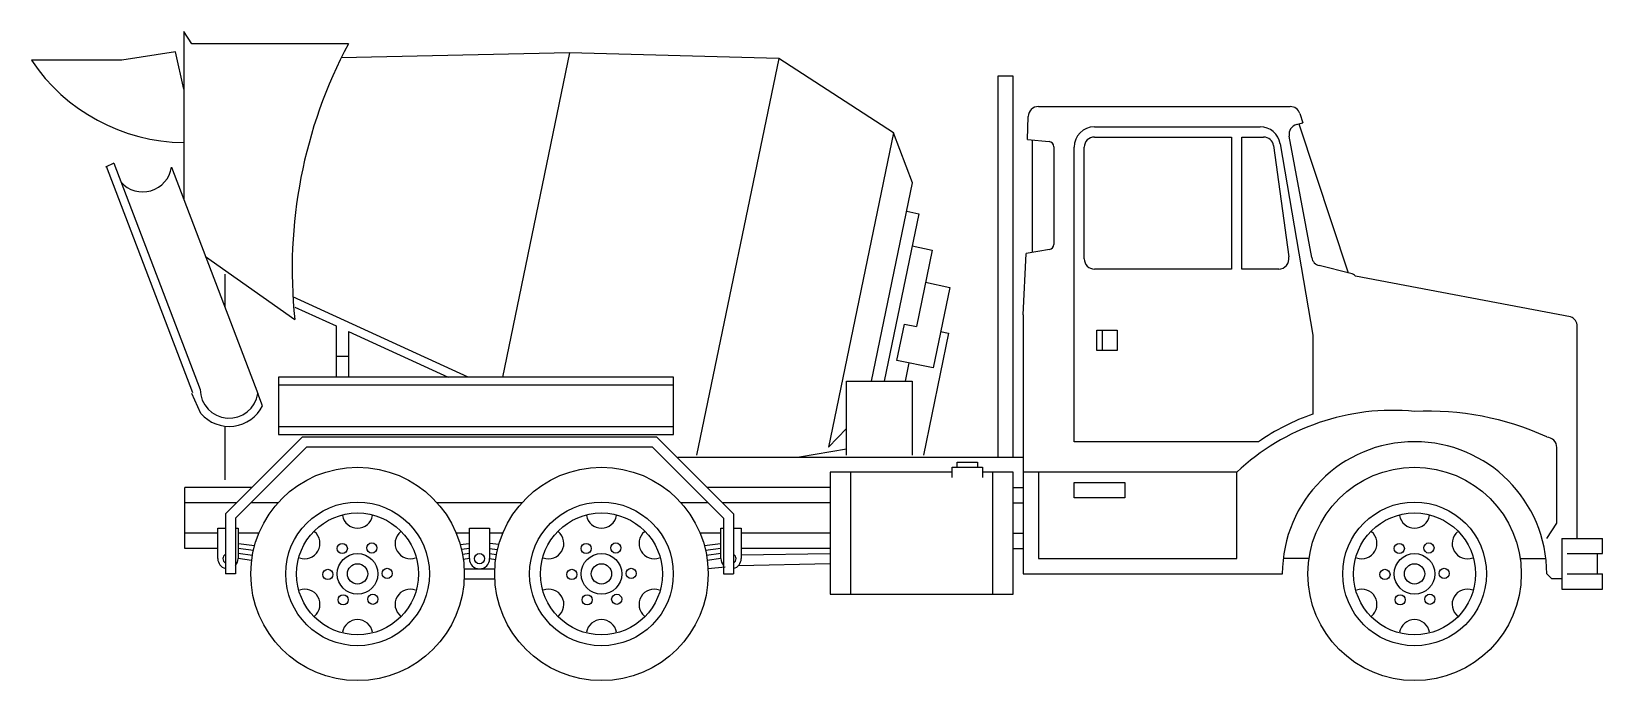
# Model space of a CAD drawing. Header units: millimetres. Extents: x -3105.03 to -3098.85, y 1843.72 to 1846.28.
import ezdxf

# ---------------------------------------------------------------- set-up
doc = ezdxf.new("R2010")
doc.units = ezdxf.units.MM
doc.header["$LTSCALE"] = 10
doc.layers.add('Veículos', color=2, linetype='Continuous')

msp = doc.modelspace()

# ---------------------------------------------------------------- linework, layer by layer
at = {"layer": 'Veículos'}
for p, q in [((-3104.3981, 1846.2322), (-3104.4305, 1846.2808)), ((-3104.4305, 1846.2808), (-3104.4305, 1845.6189)), ((-3104.4629, 1846.1998), (-3104.6735, 1846.1674)), ((-3104.4305, 1846.054), (-3104.4629, 1846.1998)), ((-3103.7825, 1846.2322), (-3104.3981, 1846.2322)), ((-3102.9117, 1846.1959), (-3103.8107, 1846.1771)), ((-3102.9117, 1846.1959), (-3103.1765, 1844.92)), ((-3102.089, 1846.1741), (-3102.9117, 1846.1959)), ((-3104.6735, 1846.1674), (-3105.0299, 1846.1674)), ((-3102.089, 1846.1741), (-3102.4131, 1844.6122)), ((-3101.6367, 1845.8817), (-3102.089, 1846.1741)), ((-3101.2265, 1846.105), (-3101.2265, 1844.605)), ((-3101.1665, 1846.105), (-3101.2265, 1846.105)), ((-3101.1665, 1844.605), (-3101.1665, 1846.105)), ((-3101.1094, 1845.8553), (-3101.107, 1845.946)), ((-3101.0671, 1845.985), (-3100.0756, 1845.985)), ((-3100.0376, 1845.9574), (-3100.0257, 1845.921)), ((-3101.6367, 1845.8817), (-3101.8935, 1844.6444)), ((-3101.5619, 1845.6842), (-3101.6367, 1845.8817)), ((-3100.8465, 1845.905), (-3100.194, 1845.905)), ((-3100.0505, 1845.9145), (-3100.0257, 1845.921)), ((-3100.0425, 1845.9166), (-3099.848, 1845.3304)), ((-3101.1094, 1845.8553), (-3101.0246, 1845.8468)), ((-3101.0919, 1845.8535), (-3101.0919, 1845.4101)), ((-3101.0065, 1845.8269), (-3101.0065, 1845.4418)), ((-3100.9265, 1844.665), (-3100.9265, 1845.825)), ((-3100.8865, 1845.385), (-3100.8865, 1845.825)), ((-3100.8465, 1845.865), (-3100.3065, 1845.865)), ((-3100.3065, 1845.865), (-3100.3065, 1845.345)), ((-3100.2665, 1845.345), (-3100.2665, 1845.865)), ((-3100.2665, 1845.865), (-3100.1808, 1845.865)), ((-3100.1413, 1845.8312), (-3100.0818, 1845.3928)), ((-3100.1152, 1845.8385), (-3099.9865, 1845.085)), ((-3099.9913, 1845.3902), (-3100.0797, 1845.8684)), ((-3104.7059, 1845.7624), (-3104.7383, 1845.7462)), ((-3104.7362, 1845.7508), (-3104.396, 1844.8598)), ((-3104.7059, 1845.7624), (-3104.3657, 1844.8714)), ((-3104.4791, 1845.7462), (-3104.1389, 1844.8552)), ((-3101.7239, 1844.9038), (-3101.5619, 1845.6842)), ((-3101.5374, 1845.5632), (-3101.6742, 1844.9038)), ((-3101.585, 1845.5731), (-3101.5374, 1845.5632)), ((-3101.5637, 1845.4364), (-3101.4844, 1845.4199)), ((-3104.3448, 1845.3942), (-3103.9931, 1845.1468)), ((-3101.4844, 1845.4199), (-3101.547, 1845.1185)), ((-3101.1265, 1845.165), (-3101.1155, 1845.406)), ((-3101.0231, 1845.4221), (-3101.1155, 1845.406)), ((-3104.2685, 1845.325), (-3104.2685, 1845.1946)), ((-3100.3065, 1845.345), (-3100.8465, 1845.345)), ((-3100.121, 1845.345), (-3100.2665, 1845.345)), ((-3099.8373, 1845.3277), (-3099.9617, 1845.3588)), ((-3098.9725, 1845.1572), (-3099.8187, 1845.3172)), ((-3101.5107, 1845.293), (-3101.4156, 1845.2732)), ((-3101.4156, 1845.2732), (-3101.4814, 1844.956)), ((-3103.3113, 1844.92), (-3104.0005, 1845.2363)), ((-3103.9931, 1845.1954), (-3103.8311, 1845.1214)), ((-3101.6242, 1844.9856), (-3101.5945, 1845.1284)), ((-3101.5945, 1845.1284), (-3101.547, 1845.1185)), ((-3101.1265, 1845.165), (-3101.1265, 1844.145)), ((-3103.8311, 1845.1214), (-3103.8311, 1844.92)), ((-3103.7825, 1845.0992), (-3103.7825, 1844.92)), ((-3103.7825, 1845.0992), (-3103.3899, 1844.92)), ((-3101.4201, 1845.0922), (-3101.5197, 1844.6122)), ((-3101.4518, 1845.0988), (-3101.4201, 1845.0922)), ((-3100.8365, 1845.025), (-3100.8365, 1845.105)), ((-3100.8365, 1845.105), (-3100.7565, 1845.105)), ((-3100.8165, 1845.105), (-3100.8165, 1845.025)), ((-3100.7565, 1845.105), (-3100.7565, 1845.025)), ((-3099.9865, 1845.085), (-3099.9865, 1844.7744)), ((-3098.9465, 1844.285), (-3098.9465, 1845.1198)), ((-3100.7565, 1845.025), (-3100.8365, 1845.025)), ((-3103.7825, 1845.001), (-3103.8311, 1845.001)), ((-3101.4814, 1844.956), (-3101.6242, 1844.9856)), ((-3101.5766, 1844.9758), (-3101.5915, 1844.9038)), ((-3104.0579, 1844.92), (-3104.0579, 1844.6932)), ((-3102.5027, 1844.92), (-3104.0579, 1844.92)), ((-3102.5027, 1844.8876), (-3104.0579, 1844.8876)), ((-3102.5027, 1844.6932), (-3102.5027, 1844.92)), ((-3101.8223, 1844.6122), (-3101.8223, 1844.9038)), ((-3101.8223, 1844.9038), (-3101.5631, 1844.9038)), ((-3101.5631, 1844.9038), (-3101.5631, 1844.6122)), ((-3104.3629, 1844.7767), (-3104.3981, 1844.8552)), ((-3104.1205, 1844.807), (-3104.1389, 1844.8552)), ((-3104.2685, 1844.7266), (-3104.2685, 1844.515)), ((-3104.0579, 1844.7256), (-3102.5027, 1844.7256)), ((-3101.8223, 1844.7177), (-3101.8935, 1844.6444)), ((-3104.2665, 1844.3813), (-3103.9628, 1844.685)), ((-3104.2265, 1844.3647), (-3103.9463, 1844.645)), ((-3104.0579, 1844.6932), (-3102.5027, 1844.6932)), ((-3103.9628, 1844.685), (-3102.5702, 1844.685)), ((-3103.9463, 1844.645), (-3102.5868, 1844.645)), ((-3102.3065, 1844.3647), (-3102.5868, 1844.645)), ((-3102.2665, 1844.3813), (-3102.5702, 1844.685)), ((-3101.8223, 1844.6357), (-3102.0073, 1844.605)), ((-3100.2011, 1844.665), (-3100.9265, 1844.665)), ((-3099.0265, 1844.345), (-3099.0265, 1844.6429)), ((-3102.4865, 1844.605), (-3101.1265, 1844.605)), ((-3101.3865, 1844.565), (-3101.3865, 1844.585)), ((-3101.3865, 1844.585), (-3101.3065, 1844.585)), ((-3101.3065, 1844.585), (-3101.3065, 1844.565)), ((-3101.4065, 1844.545), (-3101.8865, 1844.545)), ((-3101.8865, 1844.545), (-3101.8865, 1844.065)), ((-3101.8065, 1844.545), (-3101.8065, 1844.065)), ((-3101.4065, 1844.525), (-3101.4065, 1844.565)), ((-3101.4065, 1844.565), (-3101.2865, 1844.565)), ((-3101.2865, 1844.565), (-3101.2865, 1844.525)), ((-3101.1665, 1844.545), (-3101.2865, 1844.545)), ((-3101.2465, 1844.065), (-3101.2465, 1844.545)), ((-3101.1665, 1844.065), (-3101.1665, 1844.545)), ((-3100.2865, 1844.545), (-3101.1265, 1844.545)), ((-3101.0665, 1844.545), (-3101.0665, 1844.205)), ((-3100.2865, 1844.205), (-3100.2865, 1844.545)), ((-3104.4265, 1844.245), (-3104.4265, 1844.485)), ((-3104.1628, 1844.485), (-3104.4265, 1844.485)), ((-3101.8865, 1844.485), (-3102.3702, 1844.485)), ((-3101.1665, 1844.485), (-3101.1265, 1844.485)), ((-3100.9265, 1844.505), (-3100.7265, 1844.505)), ((-3100.9265, 1844.445), (-3100.9265, 1844.505)), ((-3100.7265, 1844.505), (-3100.7265, 1844.445)), ((-3104.2228, 1844.425), (-3104.4265, 1844.425)), ((-3104.0596, 1844.425), (-3104.1663, 1844.425)), ((-3103.0996, 1844.425), (-3103.4335, 1844.425)), ((-3102.3668, 1844.425), (-3102.4735, 1844.425)), ((-3101.8865, 1844.425), (-3102.3102, 1844.425)), ((-3101.1665, 1844.425), (-3101.1265, 1844.425)), ((-3100.7265, 1844.445), (-3100.9265, 1844.445)), ((-3104.2965, 1844.205), (-3104.2965, 1844.325)), ((-3104.2965, 1844.325), (-3104.2665, 1844.325)), ((-3104.2665, 1844.3813), (-3104.2665, 1844.145)), ((-3104.2265, 1844.3647), (-3104.2265, 1844.145)), ((-3104.2265, 1844.325), (-3104.2165, 1844.325)), ((-3104.2165, 1844.325), (-3104.2165, 1844.205)), ((-3103.3065, 1844.325), (-3103.2265, 1844.325)), ((-3103.3065, 1844.205), (-3103.3065, 1844.325)), ((-3103.2265, 1844.325), (-3103.2265, 1844.205)), ((-3102.3165, 1844.205), (-3102.3165, 1844.325)), ((-3102.3165, 1844.325), (-3102.3065, 1844.325)), ((-3102.3065, 1844.3647), (-3102.3065, 1844.145)), ((-3102.2665, 1844.3813), (-3102.2665, 1844.145)), ((-3102.2665, 1844.325), (-3102.2365, 1844.325)), ((-3102.2365, 1844.325), (-3102.2365, 1844.205)), ((-3099.0665, 1844.285), (-3099.0265, 1844.345)), ((-3104.2965, 1844.305), (-3104.4265, 1844.305)), ((-3104.1349, 1844.305), (-3104.2165, 1844.305)), ((-3104.2153, 1844.2649), (-3104.1514, 1844.2568)), ((-3103.3065, 1844.305), (-3103.3582, 1844.305)), ((-3103.3427, 1844.2605), (-3103.3078, 1844.2649)), ((-3103.1749, 1844.305), (-3103.2265, 1844.305)), ((-3103.1904, 1844.2605), (-3103.2253, 1844.2649)), ((-3102.3165, 1844.305), (-3102.3982, 1844.305)), ((-3102.3165, 1844.305), (-3102.3982, 1844.305)), ((-3102.3804, 1844.2569), (-3102.3178, 1844.2649)), ((-3101.8865, 1844.305), (-3102.2365, 1844.305)), ((-3101.1665, 1844.305), (-3101.1265, 1844.305)), ((-3099.0065, 1844.285), (-3099.0065, 1844.085)), ((-3099.0065, 1844.285), (-3098.8465, 1844.285)), ((-3098.8465, 1844.225), (-3098.8465, 1844.285)), ((-3104.2965, 1844.245), (-3104.4265, 1844.245)), ((-3104.1563, 1844.2373), (-3104.2165, 1844.245)), ((-3104.1602, 1844.2178), (-3104.2165, 1844.225)), ((-3104.1632, 1844.1982), (-3104.2165, 1844.205)), ((-3103.3065, 1844.245), (-3103.3377, 1844.241)), ((-3103.3065, 1844.225), (-3103.3336, 1844.2215)), ((-3103.3065, 1844.205), (-3103.3304, 1844.2019)), ((-3103.2265, 1844.245), (-3103.1954, 1844.241)), ((-3103.2265, 1844.225), (-3103.1995, 1844.2215)), ((-3103.2265, 1844.205), (-3103.2027, 1844.2019)), ((-3102.3165, 1844.245), (-3102.3768, 1844.2373)), ((-3102.3165, 1844.225), (-3102.3729, 1844.2178)), ((-3102.3165, 1844.205), (-3102.3699, 1844.1982)), ((-3101.8865, 1844.245), (-3102.2365, 1844.245)), ((-3102.2365, 1844.2195), (-3101.8865, 1844.2252)), ((-3101.1665, 1844.245), (-3101.1265, 1844.245)), ((-3101.0665, 1844.205), (-3100.2865, 1844.205)), ((-3100.0022, 1844.205), (-3100.1035, 1844.205)), ((-3099.1709, 1844.205), (-3099.0696, 1844.205)), ((-3098.9865, 1844.225), (-3098.8465, 1844.225)), ((-3098.8665, 1844.145), (-3098.8665, 1844.225)), ((-3104.2265, 1844.145), (-3104.2665, 1844.145)), ((-3103.327, 1844.165), (-3103.2061, 1844.165)), ((-3102.3671, 1844.166), (-3102.3, 1844.1726)), ((-3102.3065, 1844.145), (-3102.2665, 1844.145)), ((-3102.2467, 1844.1783), (-3101.8865, 1844.1863)), ((-3101.1265, 1844.145), (-3100.1065, 1844.145)), ((-3099.0465, 1844.125), (-3099.0665, 1844.145)), ((-3098.9865, 1844.145), (-3098.8465, 1844.145)), ((-3098.8465, 1844.085), (-3098.8465, 1844.145)), ((-3103.327, 1844.125), (-3103.2061, 1844.125)), ((-3099.0065, 1844.125), (-3099.0465, 1844.125)), ((-3099.0065, 1844.085), (-3098.8465, 1844.085)), ((-3101.8865, 1844.065), (-3101.1665, 1844.065))]:
    msp.add_line(p, q, dxfattribs=at)
for centre, radius in [((-3103.7465, 1844.145), 0.42), ((-3102.7865, 1844.145), 0.42), ((-3099.5865, 1844.145), 0.42), ((-3103.7465, 1844.145), 0.2828), ((-3103.7465, 1844.145), 0.24), ((-3102.7865, 1844.145), 0.2828), ((-3102.7865, 1844.145), 0.24), ((-3099.5865, 1844.145), 0.2828), ((-3099.5865, 1844.145), 0.24), ((-3103.8065, 1844.245), 0.02), ((-3103.6899, 1844.247), 0.02), ((-3102.8465, 1844.245), 0.02), ((-3102.7299, 1844.247), 0.02), ((-3099.6465, 1844.245), 0.02), ((-3099.5299, 1844.247), 0.02), ((-3103.7465, 1844.145), 0.08), ((-3103.2665, 1844.205), 0.02), ((-3102.7865, 1844.145), 0.08), ((-3099.5865, 1844.145), 0.08), ((-3103.8631, 1844.143), 0.02), ((-3103.7465, 1844.145), 0.04), ((-3103.6299, 1844.147), 0.02), ((-3102.9031, 1844.143), 0.02), ((-3102.7865, 1844.145), 0.04), ((-3102.6699, 1844.147), 0.02), ((-3099.7031, 1844.143), 0.02), ((-3099.5865, 1844.145), 0.04), ((-3099.4699, 1844.147), 0.02), ((-3103.8031, 1844.043), 0.02), ((-3103.6865, 1844.045), 0.02), ((-3102.8431, 1844.043), 0.02), ((-3102.7265, 1844.045), 0.02), ((-3099.6431, 1844.043), 0.02), ((-3099.5265, 1844.045), 0.02)]:
    msp.add_circle(centre, radius, dxfattribs=at)
for centre, radius, start, end in [((-3102.1174, 1845.346), 1.8863, 151.9771, 186.0616), ((-3104.4226, 1846.5745), 0.7312, 213.83703, 269.37693), ((-3101.0671, 1845.945), 0.04, 90, 178.49256), ((-3100.0756, 1845.945), 0.04, 18.00416, 90), ((-3100.8465, 1845.825), 0.08, 90, 180), ((-3100.194, 1845.825), 0.08, 9.68879, 90), ((-3100.0404, 1845.8758), 0.04, 104.74356, 190.61966), ((-3101.0265, 1845.8269), 0.02, 0, 84.28941), ((-3100.8465, 1845.825), 0.04, 90, 180), ((-3100.1808, 1845.825), 0.04, 8.88066, 90), ((-3104.5919, 1845.763), 0.114, 221.48244, 351.51568), ((-3101.0265, 1845.4418), 0.02, 279.86581, 0), ((-3100.8465, 1845.385), 0.04, 180, 270), ((-3100.121, 1845.385), 0.04, 270, 11.28129), ((-3099.952, 1845.3976), 0.04, 190.61966, 255.96376), ((-3099.847, 1845.2889), 0.04, 45, 75.96376), ((-3098.9865, 1845.1198), 0.04, 0, 69.4338), ((-3104.2517, 1844.872), 0.114, 180.31309, 351.51568), ((-3104.2517, 1844.872), 0.1464, 220.62707, 333.6287), ((-3099.6713, 1843.8913), 0.8977, 84.58355, 133.26573), ((-3099.6713, 1843.8913), 0.9377, 109.64624, 124.402), ((-3099.5363, 1843.6443), 1.1418, 65.7068, 92.52215), ((-3099.5865, 1844.145), 0.5204, 0, 180), ((-3099.0665, 1844.6429), 0.04, 0, 90), ((-3103.7465, 1844.385), 0.06, 189.59407, 350.40593), ((-3102.7865, 1844.385), 0.06, 189.59407, 350.40593), ((-3099.5865, 1844.385), 0.06, 189.59407, 350.40593), ((-3103.9544, 1844.265), 0.06, 249.59407, 50.40593), ((-3103.5387, 1844.265), 0.06, 129.59407, 290.40593), ((-3102.9944, 1844.265), 0.06, 249.59407, 50.40593), ((-3102.5787, 1844.265), 0.06, 129.59407, 290.40593), ((-3099.7944, 1844.265), 0.06, 249.59407, 50.40593), ((-3099.3787, 1844.265), 0.06, 129.59407, 290.40593), ((-3104.2565, 1844.205), 0.04, 180, 255.52249), ((-3104.2565, 1844.205), 0.02, 120, 240), ((-3104.2565, 1844.205), 0.04, 318.59038, 0), ((-3103.2665, 1844.205), 0.04, 180, 0), ((-3102.2765, 1844.205), 0.04, 180, 221.40962), ((-3102.2765, 1844.205), 0.02, 300, 60), ((-3102.2765, 1844.205), 0.04, 284.47751, 0), ((-3103.9544, 1844.025), 0.06, 309.59407, 110.40593), ((-3103.5387, 1844.025), 0.06, 69.59407, 230.40593), ((-3102.9944, 1844.025), 0.06, 309.59407, 110.40593), ((-3102.5787, 1844.025), 0.06, 69.59407, 230.40593), ((-3099.7944, 1844.025), 0.06, 309.59407, 110.40593), ((-3099.3787, 1844.025), 0.06, 69.59407, 230.40593), ((-3103.7465, 1843.905), 0.06, 9.59407, 170.40593), ((-3102.7865, 1843.905), 0.06, 9.59407, 170.40593), ((-3099.5865, 1843.905), 0.06, 9.59407, 170.40593)]:
    msp.add_arc(centre, radius, start, end, dxfattribs=at)

doc.saveas('drawing.dxf')
